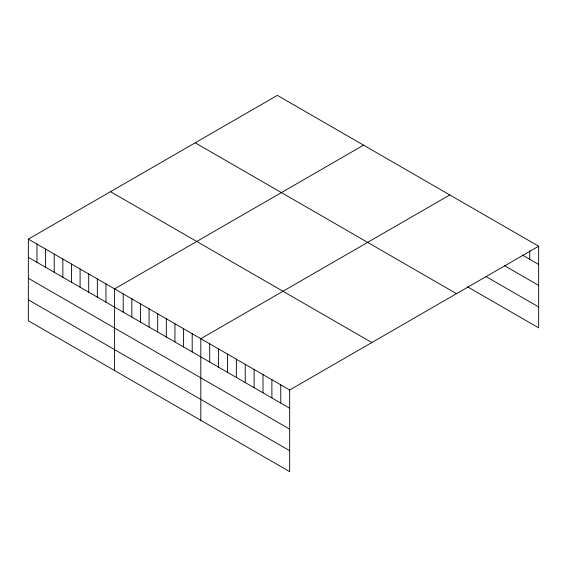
<?xml version="1.0" encoding="UTF-8"?>
<svg xmlns="http://www.w3.org/2000/svg" width="567" height="567" viewBox="0 0 567 567"><rect width="100%" height="100%" fill="white"/><g stroke="black" fill="none" stroke-linecap="round" stroke-linejoin="round"><path stroke-width="0.85" d="M28.35 239.125L289.659 389.99L289.659 471.631L28.35 320.766L28.35 239.125L277.341 95.369L538.65 246.234L538.65 327.875L467.577 286.838M363.575 145.159L114.584 288.908L114.584 370.549M449.808 194.942L200.817 338.697L200.817 420.338M289.659 389.99L538.65 246.234M522.363 255.044L538.65 264.449M504.595 265.717L538.65 285.378M486.082 276.597L538.65 306.945M195.176 142.806L456.485 293.678M110.515 191.689L371.824 342.553M28.35 257.333L289.659 408.197M28.35 278.269L289.659 429.134M28.35 299.83L289.659 450.701M529.762 250.642L529.762 259.317M280.771 384.858L280.771 403.073M271.891 379.734L271.891 397.942M263.003 374.603L263.003 392.811M254.122 369.471L254.122 387.679M245.235 364.34L245.235 382.555M236.354 359.216L236.354 377.424M227.466 354.084L227.466 372.292M218.586 348.953L218.586 367.168M209.698 343.822L209.698 362.037M192.192 333.715L192.192 351.93M183.566 328.74L183.566 346.947M174.948 323.757L174.948 341.972M166.322 318.782L166.322 336.989M157.697 313.799L157.697 332.014M149.071 308.824L149.071 327.031M140.453 303.848L140.453 322.056M131.827 298.866L131.827 317.081M123.202 293.89L123.202 312.098M105.958 283.932L105.958 302.14M97.333 278.95L97.333 297.165M88.714 273.974L88.714 292.182M80.089 268.999L80.089 287.207M71.463 264.016L71.463 282.224M62.845 259.041L62.845 277.249M54.219 254.059L54.219 272.273M45.594 249.083L45.594 267.291M36.975 244.101L36.975 262.315"/></g></svg>
